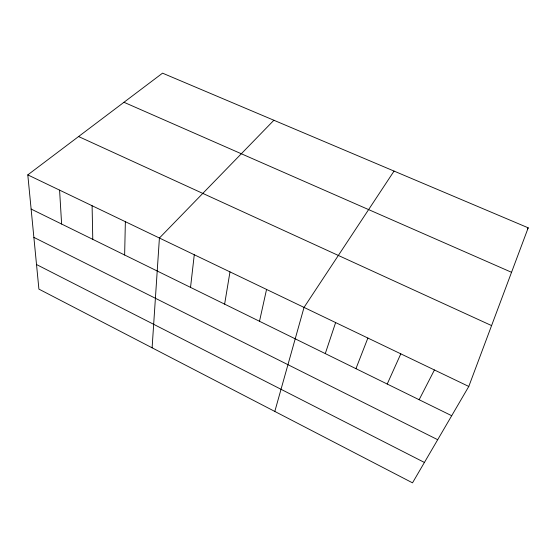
<?xml version="1.0" encoding="UTF-8"?>
<svg xmlns="http://www.w3.org/2000/svg" width="556" height="556" viewBox="0 0 556 556"><rect width="100%" height="100%" fill="white"/><g stroke="black" fill="none" stroke-linecap="round" stroke-linejoin="round"><path stroke-width="0.83" d="M124.641 255.009L125.364 221.691M152.101 347.813L159.412 238.031L273.893 120.256M190.534 287.389L194.273 254.752M224.624 304.139L229.982 271.884M259.506 321.278L266.553 289.433M274.81 411.44L304.035 307.412L394.051 171.081M325.274 353.602L335.629 322.57M468.784 386.455L528.2 227.821L162.54 73.156L27.8 174.883L38.906 289.113L412.51 482.844L468.784 386.455L27.8 174.883M355.944 368.67L367.877 338.041M387.219 384.036L400.807 353.838M419.134 399.722L434.431 369.969M527.387 229.329L528.2 227.821M123.967 102.276L511.541 272.301M78.584 136.54L491.58 325.587M31.122 209.049L451.694 415.721M33.881 237.384L437.69 439.706M36.522 264.538L424.416 462.453M59.582 190.131L61.619 224.033M92.094 205.734L92.782 239.351"/></g></svg>
